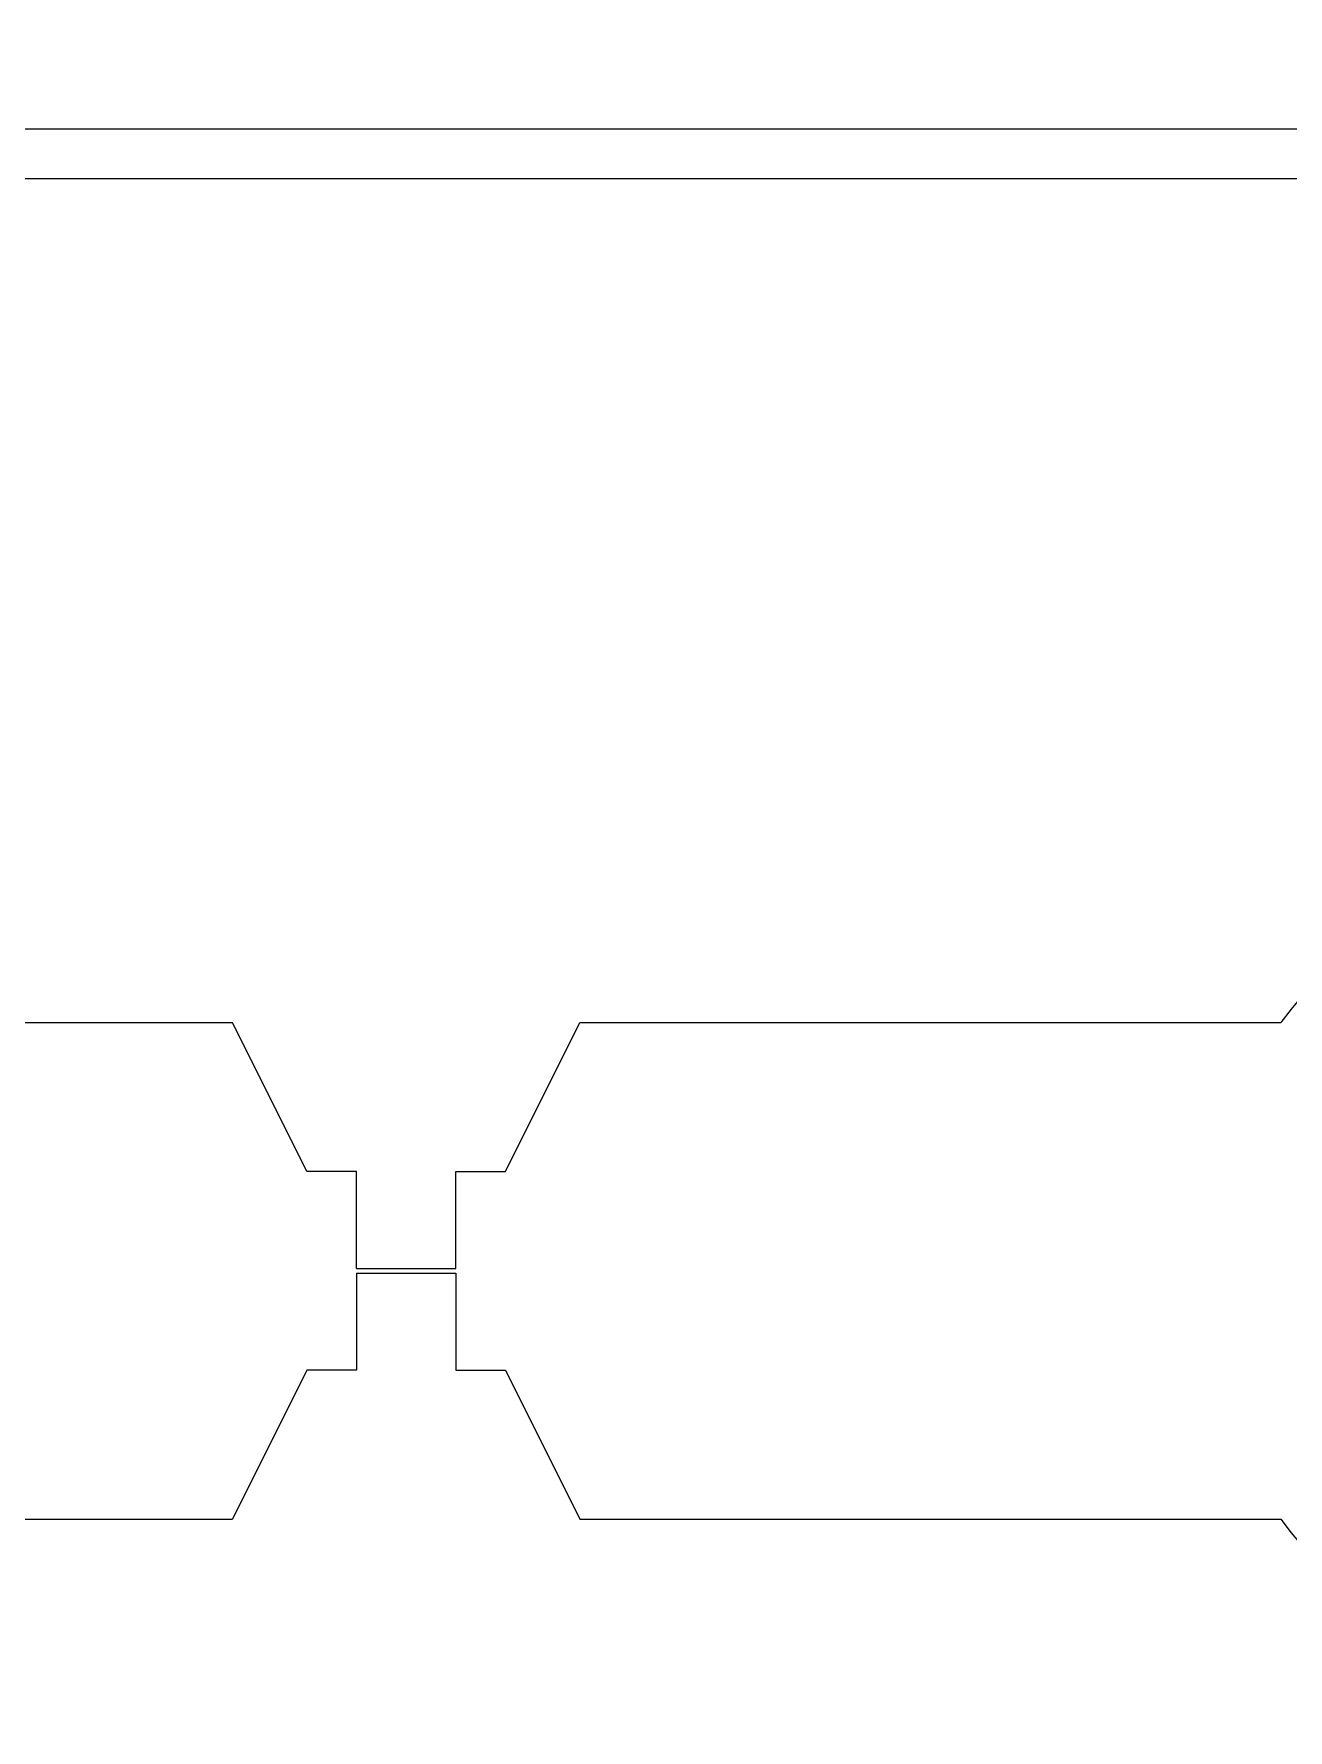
# Model space of a CAD drawing. Header units: inches. Extents: x -271009 to 5700, y -37000 to 38138.
# Drawn here: x -130582 to -128018, y 22660 to 26127 of the extents above; entities that cross this region are included whole.
import ezdxf

# ---------------------------------------------------------------- set-up
doc = ezdxf.new("R2010")
doc.units = ezdxf.units.IN
doc.header["$MEASUREMENT"] = 0

msp = doc.modelspace()

# ---------------------------------------------------------------- linework, layer by layer
for p, q in [((-136215.8, 25933.3), (-113784.2, 25933.3)), ((-133132.8, 24106.2), (-130176.5, 24106.2)), ((-130024.2, 23801.8), (-130176.5, 24106.2)), ((-129618.2, 23801.8), (-129466, 24106.2)), ((-129466, 24106.2), (-128032.2, 24106.2)), ((-129922.7, 23801.8), (-130024.2, 23801.8)), ((-129922.7, 23603.4), (-129922.7, 23801.8)), ((-129719.7, 23603.4), (-129719.7, 23801.8)), ((-129719.7, 23801.8), (-129618.2, 23801.8)), ((-129922.7, 23603.4), (-129719.7, 23603.4)), ((-129922.7, 23594.1), (-129719.7, 23594.1)), ((-129922.7, 23594.1), (-129922.7, 23395.8)), ((-129719.7, 23594.1), (-129719.7, 23395.8)), ((-130024.2, 23395.8), (-130176.5, 23091.2)), ((-129922.7, 23395.8), (-130024.2, 23395.8)), ((-129719.7, 23395.8), (-129618.2, 23395.8)), ((-129618.2, 23395.8), (-129466, 23091.2)), ((-133132.8, 23091.2), (-130176.5, 23091.2)), ((-129466, 23091.2), (-128032.2, 23091.2))]:
    msp.add_line(p, q)
msp.add_lwpolyline([(-137000, 35000, 6), (-113000, 35000)], format="xyb", close=True)
msp.add_lwpolyline([(-136114.2, 25831.8), (-125050.8, 25831.8), (-125050.8, 17305.8), (-136114.2, 17305.8)], close=True)
msp.add_arc((-127334.5, 23598.7), 862.7, 216.0319, 143.9681)

doc.saveas('drawing.dxf')
